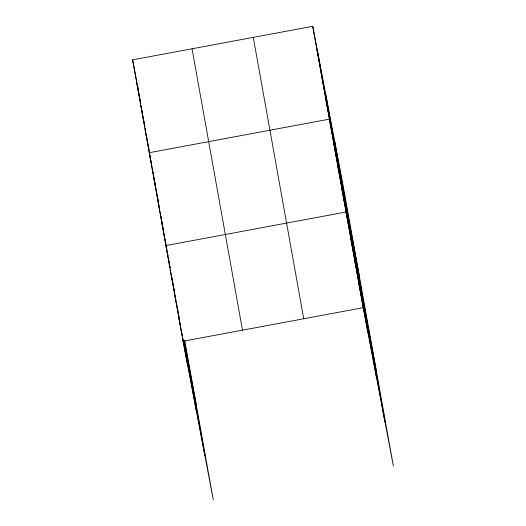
<?xml version="1.0" encoding="UTF-8"?>
<svg xmlns="http://www.w3.org/2000/svg" width="526" height="526" viewBox="0 0 526 526"><rect width="100%" height="100%" fill="white"/><g stroke="black" fill="none" stroke-linecap="round" stroke-linejoin="round"><path stroke-width="0.79" d="M184.784 340.789L213.26 499.7L183.035 341.243L132.605 59.846L312.74 26.3L342.965 184.757L393.395 466.154L363.17 307.69L312.74 26.3M183.035 341.243L363.17 307.69M316.902 49.516L321.583 74.067M321.057 72.733L325.745 97.284M325.219 95.942L329.901 120.493M359.606 277.616L329.381 119.159L149.246 152.711L153.322 174.093L153.066 172.456M333.543 142.375L338.225 166.926M337.699 165.591L342.387 190.142M341.861 188.808L346.549 213.359M376.248 370.475L346.023 212.017L165.887 245.57L170.115 267.741M350.309 235.937L354.991 260.488M354.596 259.857L359.278 284.408M358.883 283.777L363.565 308.328M132.605 59.846L136.984 82.819M138.042 88.348L137.286 84.397L138.003 88.401M138.345 89.926L138.64 91.504M136.767 83.062L140.692 103.655L140.442 102.011M140.994 105.239L141.297 106.824M140.922 106.278L144.854 126.871M145.084 129.495L149.621 153.25M153.625 175.677L153.927 177.262M154.079 178.051L154.381 179.629L154.072 178.058M155.131 183.574L155.433 185.152M153.408 175.921L157.484 197.309M157.57 199.137L162.251 223.688L161.962 222.09M161.725 222.353L165.355 241.362M165.657 242.946L165.96 244.531M171.476 274.855L171.772 276.433M183.942 340.21L196.113 404.027M170.174 269.49L174.856 294.041L173.573 286.861M174.461 293.403L179.142 317.954L178.288 313.174M178.748 317.323L182.22 335.542M182.522 337.12L183.429 341.874M334.536 140.567L384.966 421.964M325.85 95.042L376.281 376.432M317.421 50.851L367.852 332.248M253.295 37.372L303.726 318.763M192.049 48.78L242.479 330.17M184.245 340.624L204.831 455.509M183.719 340.618L196.145 409.984M138.292 90.005L138.581 91.603M138.864 93.207L139.581 97.211M139.87 98.809L140.159 100.413M141.448 107.613L141.737 109.217M142.02 110.815L142.737 114.819M143.026 116.424L143.315 118.021M143.598 119.626L144.315 123.623M144.604 125.227L144.893 126.825M146.182 134.031L146.471 135.636M146.754 137.233L147.043 138.838M147.76 142.835L148.049 144.44M148.332 146.037L149.049 150.041M149.338 151.646L149.627 153.244M149.91 154.848L150.627 158.845M150.916 160.45L151.205 162.047M151.488 163.652L151.777 165.249M152.494 169.254L152.783 170.858M154.644 181.26L155.361 185.264M155.65 186.868L155.939 188.466M156.222 190.07L156.945 194.068M157.228 195.672L157.517 197.27M158.806 204.476L159.095 206.08M159.378 207.678L159.667 209.282M160.384 213.28L160.673 214.884M160.956 216.482L161.679 220.486M162.396 224.49L163.257 229.29M163.54 230.894L163.829 232.499M164.112 234.096L164.401 235.701M165.118 239.698L165.407 241.302M165.69 242.9L165.979 244.505M166.696 248.509L166.985 250.106M167.275 251.711L167.991 255.708M168.274 257.313L169.569 264.519M169.852 266.117L170.141 267.721M171.43 274.901L171.713 276.498M172.002 278.09L172.285 279.687M172.574 281.279L173.284 285.27M175.145 295.632L175.428 297.229M175.717 298.821L176 300.418M176.716 304.403L176.999 305.994M177.288 307.592L177.998 311.576M179.287 318.756L179.57 320.347M179.859 321.945L180.142 323.536M180.431 325.134L180.714 326.725M181.431 330.716L181.713 332.307M182.003 333.905L182.285 335.496M183.002 339.48L187.716 365.794M145.459 130.04L145.156 128.456L145.465 130.027M158.089 200.472L157.787 198.894L158.089 200.472"/></g></svg>
